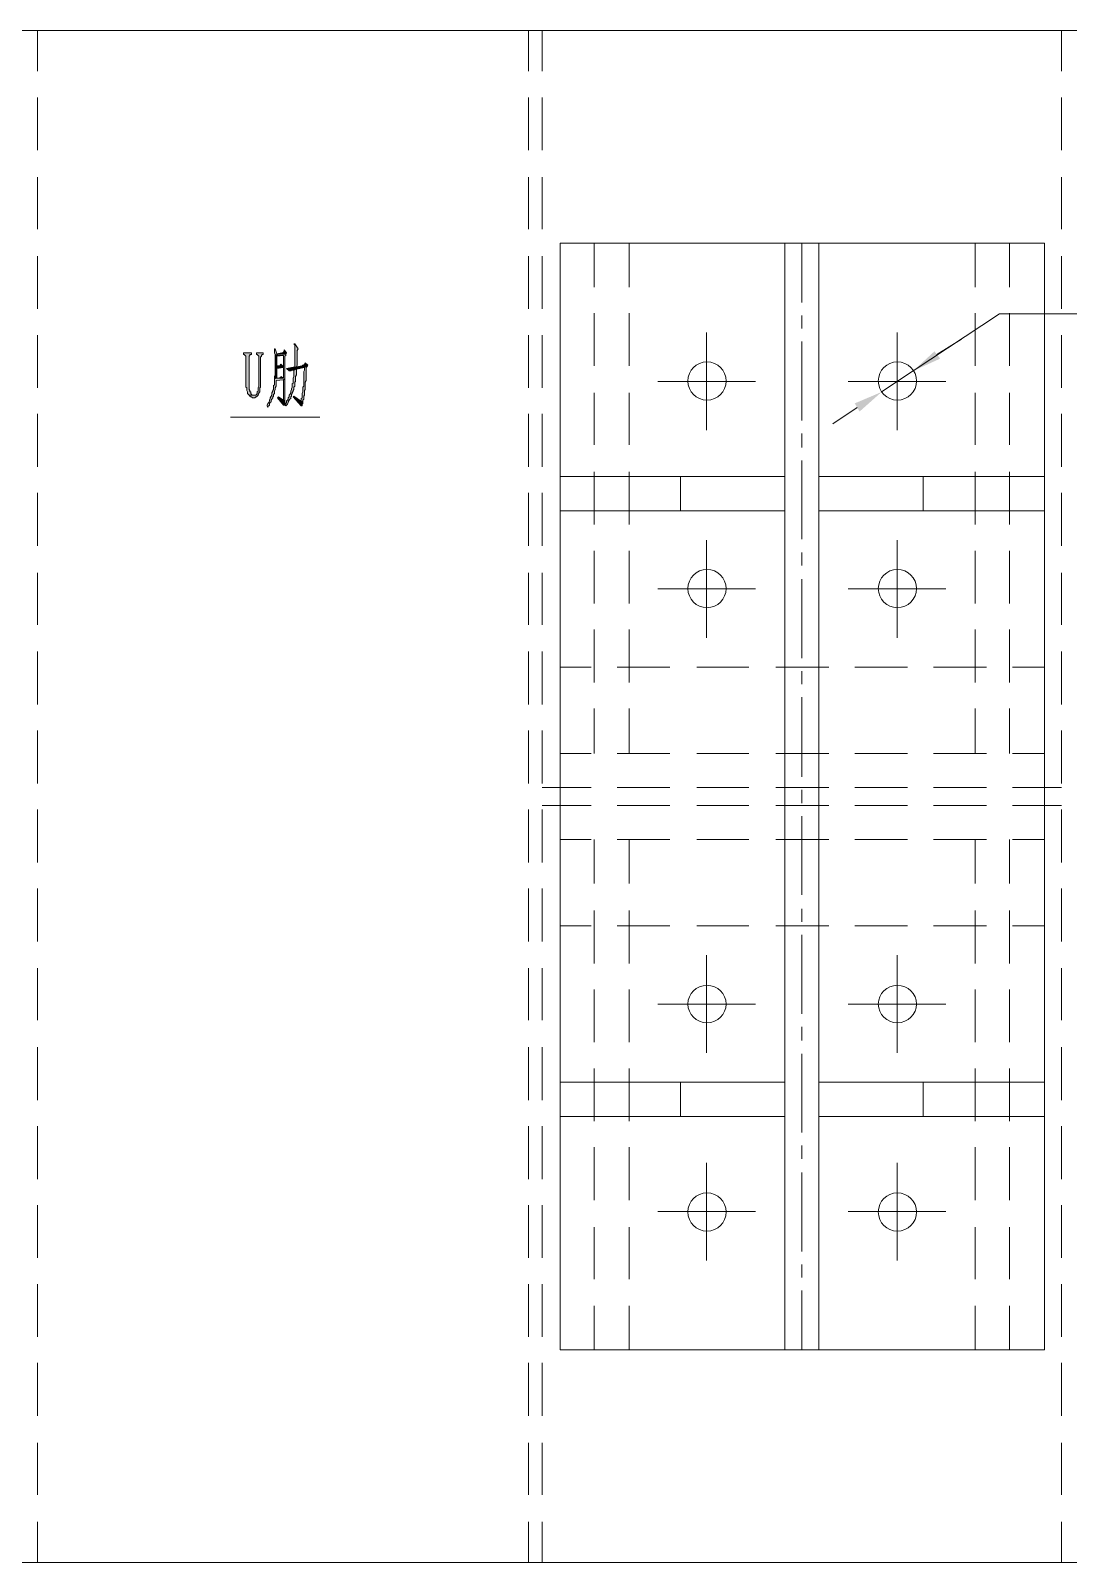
# Model space of a CAD drawing. Header units: millimetres. Extents: x 24 to 410, y 10 to 282.
# Drawn here: x 161 to 214.9, y 54.7 to 134.3 of the extents above; entities that cross this region are included whole.
import ezdxf

# ---------------------------------------------------------------- set-up
doc = ezdxf.new("R2010")
doc.units = ezdxf.units.MM

msp = doc.modelspace()

# ---------------------------------------------------------------- hatches: boundary and pattern name
h = msp.add_hatch(color=7)
h.dxf.hatch_style = 2
h.paths.add_polyline_path([(174.667333, 118.025333), (174.709667, 117.983), (174.709667, 116.84), (175.217667, 116.797667), (175.217667, 116.670667), (175.175333, 116.586), (175.175333, 116.332), (175.175333, 116.247333), (175.175333, 115.824), (175.133, 115.781667), (175.133, 115.527667), (175.090667, 115.443), (175.090667, 115.231333), (175.048333, 115.189), (175.048333, 115.104333), (175.006, 115.062), (175.133, 115.019667), (175.133, 115.104333), (175.175333, 115.146667), (175.175333, 115.316), (175.217667, 115.358333), (175.217667, 115.612333), (175.26, 115.654667), (175.26, 116.035667), (175.302333, 116.120333), (175.302333, 116.797667), (175.344667, 116.84), (174.794333, 116.84), (174.836667, 116.924667), (174.836667, 117.686667), (174.879, 117.771333), (174.709667, 118.025333)])
h = msp.add_hatch(color=7)
h.dxf.hatch_style = 2
h.paths.add_polyline_path([(172.466, 117.559667), (172.042667, 117.559667), (172.042667, 117.475), (172.085, 117.475), (172.127333, 117.432667), (172.169667, 117.390333), (172.169667, 115.781667), (172.212, 115.739333), (172.212, 115.612333), (172.254333, 115.527667), (172.254333, 115.443), (172.296667, 115.400667), (172.339, 115.358333), (172.593, 115.358333), (172.550667, 115.358333), (172.508333, 115.358333), (172.466, 115.400667), (172.423667, 115.443), (172.423667, 115.527667), (172.381333, 115.527667), (172.381333, 115.612333), (172.339, 115.654667), (172.339, 117.390333), (172.381333, 117.432667), (172.381333, 117.475), (172.466, 117.475)])
h = msp.add_hatch(color=7)
h.dxf.hatch_style = 2
h.paths.add_polyline_path([(173.058667, 117.559667), (172.72, 117.559667), (172.72, 117.475), (172.762333, 117.475), (172.804667, 117.432667), (172.847, 117.390333), (172.847, 115.824), (172.804667, 115.739333), (172.804667, 115.57), (172.762333, 115.527667), (172.762333, 115.443), (172.72, 115.400667), (172.677667, 115.358333), (172.339, 115.358333), (172.381333, 115.316), (172.423667, 115.273667), (172.466, 115.273667), (172.508333, 115.231333), (172.635333, 115.231333), (172.677667, 115.273667), (172.72, 115.273667), (172.762333, 115.316), (172.804667, 115.358333), (172.804667, 115.400667), (172.847, 115.443), (172.847, 115.485333), (172.889333, 115.527667), (172.889333, 115.739333), (172.931667, 115.781667), (172.931667, 117.348), (172.974, 117.390333), (172.974, 117.432667), (173.016333, 117.475), (173.058667, 117.475)])
h = msp.add_hatch(color=7)
h.dxf.hatch_style = 2
h.paths.add_polyline_path([(173.693667, 117.771333), (173.651333, 117.771333), (173.651333, 117.729), (173.651333, 117.559667), (173.693667, 117.475), (174.117, 117.432667), (174.117, 116.84), (173.693667, 116.84), (174.117, 116.797667), (174.117, 116.247333), (173.863, 116.247333), (173.778333, 116.247333), (173.651333, 116.205), (173.651333, 115.908667), (173.609, 115.866333), (173.609, 115.654667), (173.566667, 115.612333), (173.566667, 115.57), (173.524333, 115.485333), (173.524333, 115.358333), (173.482, 115.316), (173.439667, 115.231333), (173.439667, 115.189), (173.397333, 115.104333), (173.397333, 115.062), (173.355, 114.977333), (173.312667, 114.935), (173.270333, 114.850333), (173.270333, 114.808), (173.312667, 114.723333), (173.312667, 114.765667), (173.355, 114.808), (173.397333, 114.850333), (173.397333, 114.935), (173.439667, 114.977333), (173.482, 115.019667), (173.482, 115.104333), (173.524333, 115.146667), (173.566667, 115.231333), (173.566667, 115.273667), (173.609, 115.316), (173.609, 115.400667), (173.651333, 115.443), (173.651333, 115.57), (173.693667, 115.654667), (173.693667, 115.739333), (173.736, 115.824), (173.736, 116.120333), (174.117, 116.162667), (174.201667, 116.205), (174.201667, 117.390333), (174.244, 117.432667), (174.244, 117.475), (173.778333, 117.517333)])
h = msp.add_hatch(color=7)
h.dxf.hatch_style = 2
h.paths.add_polyline_path([(173.693667, 117.475), (173.693667, 116.84), (174.117, 116.84), (173.778333, 116.882333), (173.778333, 117.390333), (174.117, 117.432667)])
h = msp.add_hatch(color=7)
h.dxf.hatch_style = 2
h.paths.add_polyline_path([(174.159333, 117.729), (174.159333, 117.644333), (174.117, 117.602), (174.074667, 117.559667), (174.032333, 117.559667), (173.778333, 117.517333), (174.244, 117.475), (174.286333, 117.559667)])
h = msp.add_hatch(color=7)
h.dxf.hatch_style = 2
h.paths.add_polyline_path([(207.983667, 117.644333), (208.28, 117.263333), (206.883, 116.628333)])
h = msp.add_hatch(color=7)
h.dxf.hatch_style = 2
h.paths.add_polyline_path([(173.693667, 116.84), (173.693667, 116.416667), (173.651333, 116.332), (173.651333, 116.205), (173.778333, 116.247333), (173.778333, 116.755333), (174.117, 116.797667)])
h = msp.add_hatch(color=7)
h.dxf.hatch_style = 2
h.paths.add_polyline_path([(173.99, 116.967), (173.947667, 116.924667), (173.947667, 116.882333), (173.905333, 116.882333), (173.778333, 116.882333), (174.117, 116.84)])
h = msp.add_hatch(color=7)
h.dxf.hatch_style = 2
h.paths.add_polyline_path([(173.99, 116.332), (173.99, 116.289667), (173.947667, 116.289667), (173.905333, 116.247333), (173.863, 116.247333), (174.117, 116.247333)])
h = msp.add_hatch(color=7)
h.dxf.hatch_style = 2
h.paths.add_polyline_path([(174.794333, 116.713), (174.667333, 116.670667), (174.667333, 116.332), (174.625, 116.247333), (174.625, 115.993333), (174.582667, 115.951), (174.582667, 115.781667), (174.540333, 115.697), (174.540333, 115.654667), (174.498, 115.57), (174.498, 115.485333), (174.455667, 115.400667), (174.413333, 115.358333), (174.413333, 115.273667), (174.371, 115.231333), (174.371, 115.146667), (174.328667, 115.104333), (174.286333, 115.062), (174.286333, 114.977333), (174.244, 114.935), (174.201667, 114.850333), (174.244, 114.808), (174.286333, 114.850333), (174.328667, 114.892667), (174.371, 114.977333), (174.371, 115.019667), (174.413333, 115.104333), (174.455667, 115.146667), (174.498, 115.189), (174.498, 115.273667), (174.540333, 115.316), (174.540333, 115.400667), (174.582667, 115.443), (174.582667, 115.485333), (174.625, 115.57), (174.625, 115.612333), (174.667333, 115.654667), (174.667333, 115.781667), (174.709667, 115.824), (174.709667, 116.035667), (174.752, 116.078), (174.752, 116.332), (174.794333, 116.416667)])
h = msp.add_hatch(color=7)
h.dxf.hatch_style = 2
h.paths.add_polyline_path([(174.709667, 116.84), (174.286333, 116.755333), (174.413333, 116.628333), (174.498, 116.628333), (174.540333, 116.670667), (174.667333, 116.670667), (174.794333, 116.713), (175.217667, 116.797667)])
h = msp.add_hatch(color=7)
h.dxf.hatch_style = 2
h.paths.add_polyline_path([(175.26, 117.051667), (175.217667, 116.967), (175.175333, 116.924667), (175.133, 116.924667), (175.090667, 116.882333), (174.794333, 116.84), (175.344667, 116.84), (175.387, 116.924667)])
h = msp.add_hatch(color=7)
h.dxf.hatch_style = 2
h.paths.add_polyline_path([(174.201667, 116.205), (174.117, 116.162667), (174.117, 115.104333), (174.201667, 115.062)])
h = msp.add_hatch(color=7)
h.dxf.hatch_style = 2
h.paths.add_polyline_path([(203.835, 114.935), (204.089, 114.511667), (205.232, 115.527667)])
h = msp.add_hatch(color=7)
h.dxf.hatch_style = 2
h.paths.add_polyline_path([(173.863, 115.273667), (173.820667, 115.231333), (174.117, 114.850333), (174.159333, 114.850333), (174.159333, 114.892667), (174.201667, 114.935), (174.201667, 115.062), (174.117, 115.104333)])
h = msp.add_hatch(color=7)
h.dxf.hatch_style = 2
h.paths.add_polyline_path([(174.667333, 115.316), (174.625, 115.273667), (175.048333, 114.808), (175.090667, 114.808), (175.090667, 114.892667), (175.133, 114.935), (175.133, 115.019667), (175.006, 115.062)])

# ---------------------------------------------------------------- linework, layer by layer
at = {"color": 7, "lineweight": 0}
for points in [[(149.140333, 134.323667), (251.968, 134.323667)], [(161.332333, 134.323667), (161.332333, 132.207)], [(186.859333, 134.323667), (186.859333, 132.207)], [(187.579, 134.323667), (187.579, 132.207)], [(214.587667, 134.323667), (214.587667, 132.207)], [(161.332333, 130.852333), (161.332333, 128.100667)], [(186.859333, 130.852333), (186.859333, 128.100667)], [(187.579, 130.852333), (187.579, 128.100667)], [(214.587667, 130.852333), (214.587667, 128.100667)], [(161.332333, 126.703667), (161.332333, 123.994333)], [(186.859333, 126.703667), (186.859333, 123.994333)], [(187.579, 126.703667), (187.579, 123.994333)], [(214.587667, 126.703667), (214.587667, 123.994333)], [(188.510333, 65.701333), (188.510333, 123.274667)], [(213.698667, 65.701333), (213.698667, 123.274667), (188.510333, 123.274667)], [(190.288333, 120.988667), (190.288333, 123.274667)], [(192.108667, 120.988667), (192.108667, 123.274667)], [(200.194333, 65.701333), (200.194333, 123.274667)], [(201.083333, 120.184333), (201.083333, 123.274667)], [(201.972333, 65.701333), (201.972333, 123.274667)], [(210.100333, 120.988667), (210.100333, 123.274667)], [(211.878333, 120.988667), (211.878333, 123.274667)], [(161.332333, 122.597333), (161.332333, 119.845667)], [(186.859333, 122.597333), (186.859333, 119.845667)], [(187.579, 122.597333), (187.579, 119.845667)], [(214.587667, 122.597333), (214.587667, 119.845667)], [(190.288333, 116.882333), (190.288333, 119.634)], [(192.108667, 116.882333), (192.108667, 119.634)], [(206.883, 116.628333), (211.370333, 119.591667)], [(210.100333, 116.882333), (210.100333, 119.634)], [(232.706333, 119.591667), (211.370333, 119.591667)], [(211.878333, 116.882333), (211.878333, 119.634)], [(201.083333, 118.829667), (201.083333, 119.507)], [(161.332333, 118.491), (161.332333, 115.739333)], [(186.859333, 118.491), (186.859333, 115.739333)], [(187.579, 118.491), (187.579, 115.739333)], [(196.130333, 118.618), (196.130333, 113.538)], [(201.083333, 114.046), (201.083333, 118.152333)], [(206.036333, 118.618), (206.036333, 113.538)], [(208.110667, 117.475), (209.380667, 118.279333)], [(214.587667, 118.491), (214.587667, 115.739333)], [(205.232, 115.527667), (206.883, 116.628333)], [(193.590333, 116.078), (198.670333, 116.078)], [(208.576333, 116.078), (203.496333, 116.078)], [(190.288333, 112.776), (190.288333, 115.485333)], [(192.108667, 112.776), (192.108667, 115.485333)], [(210.100333, 112.776), (210.100333, 115.485333)], [(211.878333, 112.776), (211.878333, 115.485333)], [(161.332333, 114.384667), (161.332333, 111.633)], [(171.365333, 114.215333), (176.022, 114.215333)], [(186.859333, 114.384667), (186.859333, 111.633)], [(187.579, 114.384667), (187.579, 111.633)], [(203.962, 114.723333), (202.692, 113.876667)], [(214.587667, 114.384667), (214.587667, 111.633)], [(201.083333, 112.649), (201.083333, 113.368667)], [(201.083333, 107.865333), (201.083333, 111.971667)], [(188.510333, 111.125), (200.194333, 111.125)], [(190.288333, 108.627333), (190.288333, 111.379)], [(192.108667, 108.627333), (192.108667, 111.379)], [(194.775667, 111.125), (194.775667, 109.347)], [(201.972333, 111.125), (213.698667, 111.125)], [(207.391, 111.125), (207.391, 109.347)], [(210.100333, 108.627333), (210.100333, 111.379)], [(211.878333, 108.627333), (211.878333, 111.379)], [(161.332333, 110.278333), (161.332333, 107.526667)], [(186.859333, 110.278333), (186.859333, 107.526667)], [(187.579, 110.278333), (187.579, 107.526667)], [(214.587667, 110.278333), (214.587667, 107.526667)], [(188.510333, 109.347), (200.194333, 109.347)], [(201.972333, 109.347), (213.698667, 109.347)], [(196.130333, 107.823), (196.130333, 102.743)], [(206.036333, 107.823), (206.036333, 102.743)], [(190.288333, 104.521), (190.288333, 107.272667)], [(192.108667, 104.521), (192.108667, 107.272667)], [(201.083333, 106.510667), (201.083333, 107.188)], [(210.100333, 104.521), (210.100333, 107.272667)], [(211.878333, 104.521), (211.878333, 107.272667)], [(161.332333, 106.129667), (161.332333, 103.420333)], [(186.859333, 106.129667), (186.859333, 103.420333)], [(187.579, 106.129667), (187.579, 103.420333)], [(214.587667, 106.129667), (214.587667, 103.420333)], [(193.590333, 105.283), (198.670333, 105.283)], [(201.083333, 101.684667), (201.083333, 105.791)], [(208.576333, 105.283), (203.496333, 105.283)], [(190.288333, 100.414667), (190.288333, 103.166333)], [(192.108667, 100.414667), (192.108667, 103.166333)], [(210.100333, 100.414667), (210.100333, 103.166333)], [(211.878333, 100.414667), (211.878333, 103.166333)], [(161.332333, 102.023333), (161.332333, 99.271667)], [(186.859333, 102.023333), (186.859333, 99.271667)], [(187.579, 102.023333), (187.579, 99.271667)], [(214.587667, 102.023333), (214.587667, 99.271667)], [(188.510333, 101.219), (190.119, 101.219)], [(191.473667, 101.219), (194.225333, 101.219)], [(195.622333, 101.219), (198.331667, 101.219)], [(199.728667, 101.219), (202.480333, 101.219)], [(203.835, 101.219), (206.586667, 101.219)], [(207.941333, 101.219), (210.693, 101.219)], [(212.047667, 101.219), (213.698667, 101.219)], [(201.083333, 100.33), (201.083333, 101.007333)], [(201.083333, 95.504), (201.083333, 99.652667)], [(190.288333, 96.731667), (190.288333, 99.06)], [(192.108667, 96.731667), (192.108667, 99.06)], [(210.100333, 96.731667), (210.100333, 99.06)], [(211.878333, 96.731667), (211.878333, 99.06)], [(161.332333, 97.917), (161.332333, 95.165333)], [(186.859333, 97.917), (186.859333, 95.165333)], [(187.579, 97.917), (187.579, 95.165333)], [(214.587667, 97.917), (214.587667, 95.165333)], [(188.510333, 96.731667), (190.119, 96.731667)], [(191.473667, 96.731667), (194.225333, 96.731667)], [(195.622333, 96.731667), (198.331667, 96.731667)], [(199.728667, 96.731667), (202.480333, 96.731667)], [(203.835, 96.731667), (206.586667, 96.731667)], [(207.941333, 96.731667), (210.693, 96.731667)], [(212.047667, 96.731667), (213.698667, 96.731667)], [(187.579, 94.953667), (190.119, 94.953667)], [(187.579, 94.953667), (190.119, 94.953667)], [(191.473667, 94.953667), (194.225333, 94.953667)], [(191.473667, 94.953667), (194.225333, 94.953667)], [(195.622333, 94.953667), (198.331667, 94.953667)], [(195.622333, 94.953667), (198.331667, 94.953667)], [(199.728667, 94.953667), (202.480333, 94.953667)], [(199.728667, 94.953667), (202.480333, 94.953667)], [(201.083333, 94.149333), (201.083333, 94.826667)], [(203.835, 94.953667), (206.586667, 94.953667)], [(203.835, 94.953667), (206.586667, 94.953667)], [(207.941333, 94.953667), (210.693, 94.953667)], [(207.941333, 94.953667), (210.693, 94.953667)], [(212.047667, 94.953667), (214.587667, 94.953667)], [(212.047667, 94.953667), (214.587667, 94.953667)], [(187.579, 94.022333), (190.119, 94.022333)], [(187.579, 94.022333), (190.119, 94.022333)], [(191.473667, 94.022333), (194.225333, 94.022333)], [(191.473667, 94.022333), (194.225333, 94.022333)], [(195.622333, 94.022333), (198.331667, 94.022333)], [(195.622333, 94.022333), (198.331667, 94.022333)], [(199.728667, 94.022333), (202.480333, 94.022333)], [(199.728667, 94.022333), (202.480333, 94.022333)], [(203.835, 94.022333), (206.586667, 94.022333)], [(203.835, 94.022333), (206.586667, 94.022333)], [(207.941333, 94.022333), (210.693, 94.022333)], [(207.941333, 94.022333), (210.693, 94.022333)], [(212.047667, 94.022333), (214.587667, 94.022333)], [(212.047667, 94.022333), (214.587667, 94.022333)], [(161.332333, 93.810667), (161.332333, 91.059)], [(186.859333, 93.810667), (186.859333, 91.059)], [(187.579, 93.810667), (187.579, 91.059)], [(201.083333, 89.365667), (201.083333, 93.472)], [(214.587667, 93.810667), (214.587667, 91.059)], [(188.510333, 92.244333), (190.119, 92.244333)], [(190.288333, 92.244333), (190.288333, 89.958333)], [(191.473667, 92.244333), (194.225333, 92.244333)], [(192.108667, 92.244333), (192.108667, 89.958333)], [(195.622333, 92.244333), (198.331667, 92.244333)], [(199.728667, 92.244333), (202.480333, 92.244333)], [(203.835, 92.244333), (206.586667, 92.244333)], [(207.941333, 92.244333), (210.693, 92.244333)], [(210.100333, 92.244333), (210.100333, 89.958333)], [(211.878333, 92.244333), (211.878333, 89.958333)], [(212.047667, 92.244333), (213.698667, 92.244333)], [(161.332333, 89.704333), (161.332333, 86.952667)], [(186.859333, 89.704333), (186.859333, 86.952667)], [(187.579, 89.704333), (187.579, 86.952667)], [(214.587667, 89.704333), (214.587667, 86.952667)], [(190.288333, 88.561333), (190.288333, 85.809667)], [(192.108667, 88.561333), (192.108667, 85.809667)], [(201.083333, 87.968667), (201.083333, 88.646)], [(210.100333, 88.561333), (210.100333, 85.809667)], [(211.878333, 88.561333), (211.878333, 85.809667)], [(188.510333, 87.757), (190.119, 87.757)], [(191.473667, 87.757), (194.225333, 87.757)], [(195.622333, 87.757), (198.331667, 87.757)], [(199.728667, 87.757), (202.480333, 87.757)], [(203.835, 87.757), (206.586667, 87.757)], [(207.941333, 87.757), (210.693, 87.757)], [(212.047667, 87.757), (213.698667, 87.757)], [(201.083333, 83.185), (201.083333, 87.291333)], [(196.130333, 81.153), (196.130333, 86.233)], [(206.036333, 81.153), (206.036333, 86.233)], [(161.332333, 85.555667), (161.332333, 82.846333)], [(186.859333, 85.555667), (186.859333, 82.846333)], [(187.579, 85.555667), (187.579, 82.846333)], [(214.587667, 85.555667), (214.587667, 82.846333)], [(190.288333, 84.455), (190.288333, 81.703333)], [(192.108667, 84.455), (192.108667, 81.703333)], [(210.100333, 84.455), (210.100333, 81.703333)], [(211.878333, 84.455), (211.878333, 81.703333)], [(193.590333, 83.693), (198.670333, 83.693)], [(208.576333, 83.693), (203.496333, 83.693)], [(201.083333, 81.788), (201.083333, 82.507667)], [(161.332333, 81.449333), (161.332333, 78.697667)], [(186.859333, 81.449333), (186.859333, 78.697667)], [(187.579, 81.449333), (187.579, 78.697667)], [(214.587667, 81.449333), (214.587667, 78.697667)], [(201.083333, 77.004333), (201.083333, 81.110667)], [(190.288333, 80.348667), (190.288333, 77.597)], [(192.108667, 80.348667), (192.108667, 77.597)], [(210.100333, 80.348667), (210.100333, 77.597)], [(211.878333, 80.348667), (211.878333, 77.597)], [(188.510333, 79.629), (200.194333, 79.629)], [(194.775667, 77.851), (194.775667, 79.629)], [(201.972333, 79.629), (213.698667, 79.629)], [(207.391, 77.851), (207.391, 79.629)], [(161.332333, 77.343), (161.332333, 74.591333)], [(186.859333, 77.343), (186.859333, 74.591333)], [(187.579, 77.343), (187.579, 74.591333)], [(188.510333, 77.851), (200.194333, 77.851)], [(201.972333, 77.851), (213.698667, 77.851)], [(214.587667, 77.343), (214.587667, 74.591333)], [(190.288333, 76.242333), (190.288333, 73.490667)], [(192.108667, 76.242333), (192.108667, 73.490667)], [(201.083333, 75.649667), (201.083333, 76.327)], [(210.100333, 76.242333), (210.100333, 73.490667)], [(211.878333, 76.242333), (211.878333, 73.490667)], [(196.130333, 70.358), (196.130333, 75.438)], [(201.083333, 70.823667), (201.083333, 74.93)], [(206.036333, 70.358), (206.036333, 75.438)], [(161.332333, 73.236667), (161.332333, 70.485)], [(186.859333, 73.236667), (186.859333, 70.485)], [(187.579, 73.236667), (187.579, 70.485)], [(193.590333, 72.898), (198.670333, 72.898)], [(208.576333, 72.898), (203.496333, 72.898)], [(214.587667, 73.236667), (214.587667, 70.485)], [(190.288333, 72.093667), (190.288333, 69.384333)], [(192.108667, 72.093667), (192.108667, 69.384333)], [(210.100333, 72.093667), (210.100333, 69.384333)], [(211.878333, 72.093667), (211.878333, 69.384333)], [(201.083333, 69.469), (201.083333, 70.146333)], [(161.332333, 69.130333), (161.332333, 66.378667)], [(186.859333, 69.130333), (186.859333, 66.378667)], [(187.579, 69.130333), (187.579, 66.378667)], [(201.083333, 65.701333), (201.083333, 68.791667)], [(214.587667, 69.130333), (214.587667, 66.378667)], [(190.288333, 67.987333), (190.288333, 65.701333)], [(192.108667, 67.987333), (192.108667, 65.701333)], [(210.100333, 67.987333), (210.100333, 65.701333)], [(211.878333, 67.987333), (211.878333, 65.701333)], [(188.510333, 65.701333), (213.698667, 65.701333)], [(161.332333, 65.024), (161.332333, 62.272333)], [(186.859333, 65.024), (186.859333, 62.272333)], [(187.579, 65.024), (187.579, 62.272333)], [(214.587667, 65.024), (214.587667, 62.272333)], [(161.332333, 60.875333), (161.332333, 58.166)], [(186.859333, 60.875333), (186.859333, 58.166)], [(187.579, 60.875333), (187.579, 58.166)], [(214.587667, 60.875333), (214.587667, 58.166)], [(161.332333, 56.769), (161.332333, 54.652333)], [(186.859333, 56.769), (186.859333, 54.652333)], [(187.579, 56.769), (187.579, 54.652333)], [(214.587667, 56.769), (214.587667, 54.652333)], [(149.140333, 54.652333), (251.968, 54.652333)]]:
    msp.add_lwpolyline(points, dxfattribs=at)
for points in [[(174.667333, 118.025333), (174.709667, 117.983), (174.709667, 116.84), (175.217667, 116.797667), (175.217667, 116.670667), (175.175333, 116.586), (175.175333, 116.332), (175.175333, 116.247333), (175.175333, 115.824), (175.133, 115.781667), (175.133, 115.527667), (175.090667, 115.443), (175.090667, 115.231333), (175.048333, 115.189), (175.048333, 115.104333), (175.006, 115.062), (175.133, 115.019667), (175.133, 115.104333), (175.175333, 115.146667), (175.175333, 115.316), (175.217667, 115.358333), (175.217667, 115.612333), (175.26, 115.654667), (175.26, 116.035667), (175.302333, 116.120333), (175.302333, 116.797667), (175.344667, 116.84), (174.794333, 116.84), (174.836667, 116.924667), (174.836667, 117.686667), (174.879, 117.771333), (174.709667, 118.025333)], [(172.466, 117.559667), (172.042667, 117.559667), (172.042667, 117.475), (172.085, 117.475), (172.127333, 117.432667), (172.169667, 117.390333), (172.169667, 115.781667), (172.212, 115.739333), (172.212, 115.612333), (172.254333, 115.527667), (172.254333, 115.443), (172.296667, 115.400667), (172.339, 115.358333), (172.593, 115.358333), (172.550667, 115.358333), (172.508333, 115.358333), (172.466, 115.400667), (172.423667, 115.443), (172.423667, 115.527667), (172.381333, 115.527667), (172.381333, 115.612333), (172.339, 115.654667), (172.339, 117.390333), (172.381333, 117.432667), (172.381333, 117.475), (172.466, 117.475)], [(173.058667, 117.559667), (172.72, 117.559667), (172.72, 117.475), (172.762333, 117.475), (172.804667, 117.432667), (172.847, 117.390333), (172.847, 115.824), (172.804667, 115.739333), (172.804667, 115.57), (172.762333, 115.527667), (172.762333, 115.443), (172.72, 115.400667), (172.677667, 115.358333), (172.339, 115.358333), (172.381333, 115.316), (172.423667, 115.273667), (172.466, 115.273667), (172.508333, 115.231333), (172.635333, 115.231333), (172.677667, 115.273667), (172.72, 115.273667), (172.762333, 115.316), (172.804667, 115.358333), (172.804667, 115.400667), (172.847, 115.443), (172.847, 115.485333), (172.889333, 115.527667), (172.889333, 115.739333), (172.931667, 115.781667), (172.931667, 117.348), (172.974, 117.390333), (172.974, 117.432667), (173.016333, 117.475), (173.058667, 117.475)], [(173.693667, 117.771333), (173.651333, 117.771333), (173.651333, 117.729), (173.651333, 117.559667), (173.693667, 117.475), (174.117, 117.432667), (174.117, 116.84), (173.693667, 116.84), (174.117, 116.797667), (174.117, 116.247333), (173.863, 116.247333), (173.778333, 116.247333), (173.651333, 116.205), (173.651333, 115.908667), (173.609, 115.866333), (173.609, 115.654667), (173.566667, 115.612333), (173.566667, 115.57), (173.524333, 115.485333), (173.524333, 115.358333), (173.482, 115.316), (173.439667, 115.231333), (173.439667, 115.189), (173.397333, 115.104333), (173.397333, 115.062), (173.355, 114.977333), (173.312667, 114.935), (173.270333, 114.850333), (173.270333, 114.808), (173.312667, 114.723333), (173.312667, 114.765667), (173.355, 114.808), (173.397333, 114.850333), (173.397333, 114.935), (173.439667, 114.977333), (173.482, 115.019667), (173.482, 115.104333), (173.524333, 115.146667), (173.566667, 115.231333), (173.566667, 115.273667), (173.609, 115.316), (173.609, 115.400667), (173.651333, 115.443), (173.651333, 115.57), (173.693667, 115.654667), (173.693667, 115.739333), (173.736, 115.824), (173.736, 116.120333), (174.117, 116.162667), (174.201667, 116.205), (174.201667, 117.390333), (174.244, 117.432667), (174.244, 117.475), (173.778333, 117.517333)], [(173.693667, 117.475), (173.693667, 116.84), (174.117, 116.84), (173.778333, 116.882333), (173.778333, 117.390333), (174.117, 117.432667)], [(174.159333, 117.729), (174.159333, 117.644333), (174.117, 117.602), (174.074667, 117.559667), (174.032333, 117.559667), (173.778333, 117.517333), (174.244, 117.475), (174.286333, 117.559667)], [(173.693667, 116.84), (173.693667, 116.416667), (173.651333, 116.332), (173.651333, 116.205), (173.778333, 116.247333), (173.778333, 116.755333), (174.117, 116.797667)], [(173.99, 116.967), (173.947667, 116.924667), (173.947667, 116.882333), (173.905333, 116.882333), (173.778333, 116.882333), (174.117, 116.84)], [(173.99, 116.332), (173.99, 116.289667), (173.947667, 116.289667), (173.905333, 116.247333), (173.863, 116.247333), (174.117, 116.247333)], [(174.794333, 116.713), (174.667333, 116.670667), (174.667333, 116.332), (174.625, 116.247333), (174.625, 115.993333), (174.582667, 115.951), (174.582667, 115.781667), (174.540333, 115.697), (174.540333, 115.654667), (174.498, 115.57), (174.498, 115.485333), (174.455667, 115.400667), (174.413333, 115.358333), (174.413333, 115.273667), (174.371, 115.231333), (174.371, 115.146667), (174.328667, 115.104333), (174.286333, 115.062), (174.286333, 114.977333), (174.244, 114.935), (174.201667, 114.850333), (174.244, 114.808), (174.286333, 114.850333), (174.328667, 114.892667), (174.371, 114.977333), (174.371, 115.019667), (174.413333, 115.104333), (174.455667, 115.146667), (174.498, 115.189), (174.498, 115.273667), (174.540333, 115.316), (174.540333, 115.400667), (174.582667, 115.443), (174.582667, 115.485333), (174.625, 115.57), (174.625, 115.612333), (174.667333, 115.654667), (174.667333, 115.781667), (174.709667, 115.824), (174.709667, 116.035667), (174.752, 116.078), (174.752, 116.332), (174.794333, 116.416667)], [(174.709667, 116.84), (174.286333, 116.755333), (174.413333, 116.628333), (174.498, 116.628333), (174.540333, 116.670667), (174.667333, 116.670667), (174.794333, 116.713), (175.217667, 116.797667)], [(175.26, 117.051667), (175.217667, 116.967), (175.175333, 116.924667), (175.133, 116.924667), (175.090667, 116.882333), (174.794333, 116.84), (175.344667, 116.84), (175.387, 116.924667)], [(174.201667, 116.205), (174.117, 116.162667), (174.117, 115.104333), (174.201667, 115.062)], [(173.863, 115.273667), (173.820667, 115.231333), (174.117, 114.850333), (174.159333, 114.850333), (174.159333, 114.892667), (174.201667, 114.935), (174.201667, 115.062), (174.117, 115.104333)], [(174.667333, 115.316), (174.625, 115.273667), (175.048333, 114.808), (175.090667, 114.808), (175.090667, 114.892667), (175.133, 114.935), (175.133, 115.019667), (175.006, 115.062)]]:
    msp.add_lwpolyline(points, close=True, dxfattribs=at)
for centre in [(196.1515, 116.099167), (206.0575, 116.099167), (196.1515, 105.304167), (206.0575, 105.304167), (196.1515, 72.876833), (206.0575, 72.876833)]:
    msp.add_circle(centre, 0.994833, dxfattribs=at)
for centre in [(196.1515, 83.693), (206.0575, 83.693)]:
    msp.add_ellipse(centre, major_axis=(0.994833, 0), ratio=0.978723, start_param=0, end_param=6.283185, dxfattribs=at)

doc.saveas('drawing.dxf')
